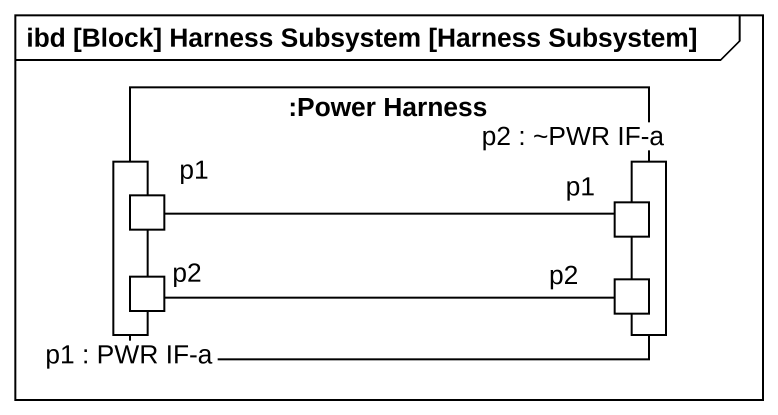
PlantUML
@startuml
mainframe ibd [Block] Harness Subsystem [Harness Subsystem]
rectangle ":Power Harness" as Power_Harness {
  port "p1 : PWR IF-a" as p1_PWR_IF_a
  port p1
  port "p1" as p1_2
  port "p2 : ~PWR IF-a" as p2_PWR_IF_a
  port p2
  port "p2" as p2_2
}
p1 -right- p1_2
p2 -right- p2_2
@enduml
